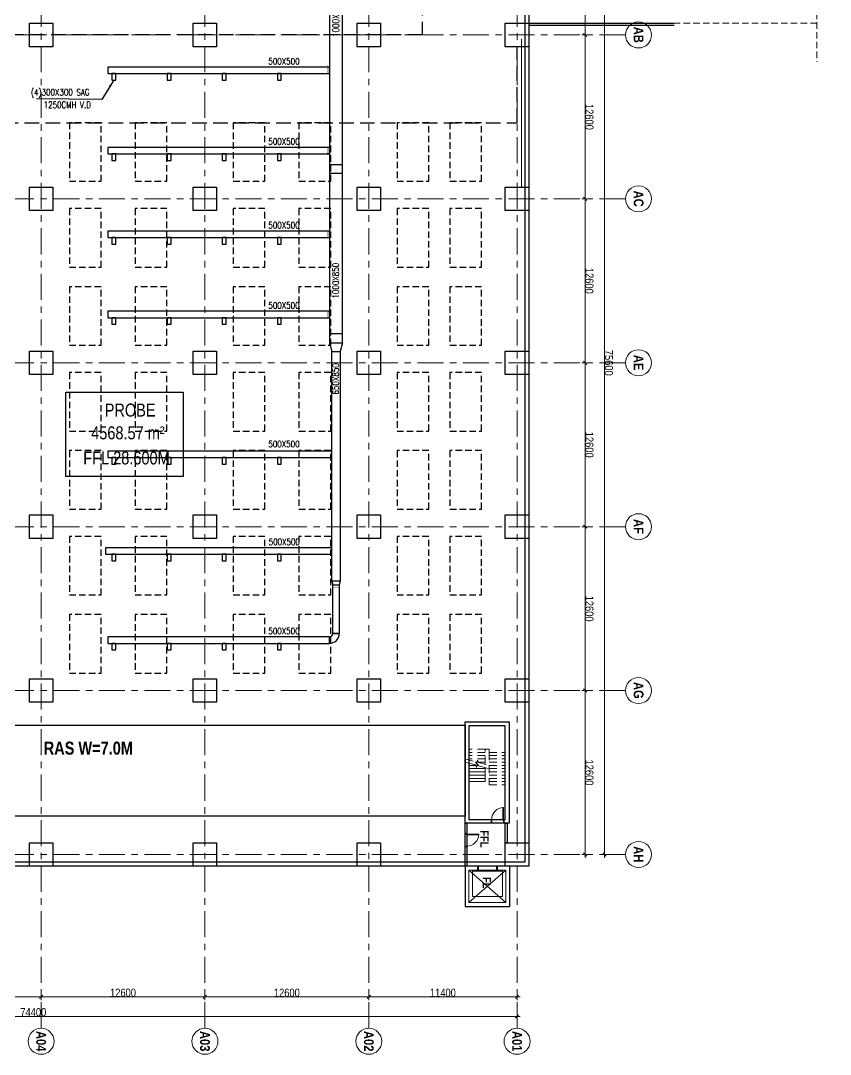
# Model space of a CAD drawing. Header units: millimetres. Extents: x 1009145 to 1153664, y -617377 to -449667.
# Drawn here: x 1091397 to 1153664, y -594551 to -515087 of the extents above; entities that cross this region are included whole.
import ezdxf
from ezdxf.enums import TextEntityAlignment as Align

# ---------------------------------------------------------------- set-up
doc = ezdxf.new("R2010")
doc.units = ezdxf.units.MM
for name, pattern in [('IDA - Grid Line', [3500, 2000, -500, 500, -500]), ('IDA - Hidden 065', [537.5, 375, -162.5]), ('IDA - Hidden 2-1', [750, 500, -250]), ('Overhead', [992.1875, 595.3125, -396.875])]:
    doc.linetypes.add(name, pattern=pattern)
doc.layers.get('0').update_dxf_attribs({"color": 2})
for name, color, linetype in [('000_CTCI_CR', 170, 'Continuous'), ('000_CTCI_CSA', 7, 'Continuous'), ('CTCI', 4, 'Continuous'), ('M-HVAC-DMPR', 230, 'Continuous'), ('MAU DUCT', 5, 'Continuous'), ('MOVING', 21, 'Continuous'), ('XFM1D40$0$M-CWTR-TEXT', 250, 'Continuous'), ('XFM1D40$0$M-PIPE-TEXT-ARROR', 250, 'Continuous')]:
    doc.layers.add(name, color=color, linetype=linetype)
doc.layers.add('A-_--------_E-', color=7, linetype='Continuous', lineweight=9, true_color=0x00a600)
for name, color, linetype, lineweight in [('A-_ANOTGRID_E', 7, 'Continuous', 9), ('A-_DOOR----_E', 7, 'Continuous', 9), ('A-_ROOMNAME_A', 7, 'Continuous', 9), ('A-_STRC----_E', 7, 'Continuous', 9), ('A-_WALL----_E', 7, 'Continuous', 9), ('A-ANOT----_D', 7, 'Continuous', 9), ('M-HAVC-VCD', 1, 'Continuous', 5)]:
    doc.layers.add(name, color=color, linetype=linetype, lineweight=lineweight)
doc.styles.add('Arial Narrow_2', font='ARIALN.TTF', dxfattribs={"height": 625})
doc.styles.add('Arial Narrow_B', font='ARIALNB.TTF', dxfattribs={"height": 750})
doc.styles.add('Arial Narrow_B_1', font='ARIALNB.TTF', dxfattribs={"height": 625})
doc.styles.add('Site Area', font='arial.ttf', dxfattribs={"width": 0.8})
doc.styles.add('XFM1D40$0$12P7-XCM2P10$0$AA-TXT', font='simplex.shx', dxfattribs={"bigfont": 'china.shx'})
doc.styles.add('XFM1D40$0$STANDARD', font='SIMPLEX', dxfattribs={"bigfont": 'BIGFONT'})
doc.dimstyles.new('XFM1D40$0$Standard', dxfattribs={"dimtxt": 0.18, "dimasz": 0.18, "dimexe": 0.18, "dimexo": 0.0625, "dimgap": 0.09, "dimtad": 0, "dimtih": 1, "dimtoh": 1, "dimdec": 4, "dimzin": 0, "dimdsep": 46, "dimtxsty": 'XFM1D40$0$STANDARD', "dimcen": 0.09, "dimadec": 0, "dimazin": 0, "dimtfac": 1, "dimtdec": 4, "dimtofl": 0, "dimtmove": 0, "dimatfit": 3, "dimfxl": 1, "dimtolj": 1, "dimtzin": 0, "dimarcsym": 0})

# ---------------------------------------------------------------- blocks, each defined once
blk = doc.blocks.new('IDA - Lift - 2500W X 2850D - Lift Shaft PL-9846512-PH1 LEVEL B1 CARPARK')
at = {"layer": 'A-_DOOR----_E', "color": 252}
for p, q in [((-735, 150), (-800, 150)), ((-800, 150), (-800, -150)), ((-735, -150), (-735, 150)), ((730, 150), (665, 150)), ((665, 150), (665, -150)), ((730, -150), (730, 150)), ((-1460, -150), (1390, -150)), ((-1460, -2650), (-1460, -150)), ((-1460, -2650), (1390, -150)), ((1390, -2650), (-1460, -150)), ((-1185, -230), (1115, -230)), ((-1185, -2180), (-1185, -230)), ((-1075, -180), (-35, -180)), ((-1075, -215), (-1075, -180)), ((-35, -215), (-1075, -215)), ((-35, -150), (-830, -150)), ((-830, -150), (-830, -160)), ((-830, -160), (-35, -160)), ((-800, -150), (-735, -150)), ((-35, -160), (-35, -150)), ((760, -150), (-35, -150)), ((-35, -150), (-35, -160)), ((-35, -160), (760, -160)), ((-35, -180), (-35, -215)), ((1005, -180), (-35, -180)), ((-35, -180), (-35, -215)), ((-35, -215), (1005, -215)), ((665, -150), (730, -150)), ((760, -160), (760, -150)), ((1005, -215), (1005, -180)), ((1115, -230), (1115, -2180)), ((1390, -150), (1390, -2650)), ((1115, -2180), (-1185, -2180)), ((1390, -2650), (-1460, -2650))]:
    blk.add_line(p, q, dxfattribs=at)
blk = doc.blocks.new('IDA - F - Single - Swing - VP - 1000L X 2200H - DOOR TYPE - FIRE RATING-9848701-PH1 LEVEL B1 CARPARK')
at = {"layer": 'A-_DOOR----_E', "color": 252}
for p, q in [((-500, 150), (-450, 150)), ((-500, -150), (-500, 150)), ((-450, 150), (-450, -150)), ((450, 150), (500, 150)), ((450, -150), (450, 150)), ((500, 150), (500, -150)), ((-450, -150), (-500, -150)), ((400, -150), (450, -150)), ((400, -1050), (400, -150)), ((400, -750), (450, -750)), ((400, -775), (450, -775)), ((425, -875), (425, -775)), ((450, -150), (450, -1050)), ((500, -150), (450, -150)), ((400, -875), (450, -875)), ((400, -900), (450, -900)), ((450, -1050), (400, -1050))]:
    blk.add_line(p, q, dxfattribs=at)
blk.add_arc((450, -150), 900, 180, 270, dxfattribs=at)
blk.add_arc((450, -150), 900, 180, 270, dxfattribs=at)
blk = doc.blocks.new('IDA - F - Single - Swing - VP - 1000L X 2200H - DOOR TYPE - FIRE RATING-9849342-PH1 LEVEL B1 CARPARK')
at = {"layer": 'A-_DOOR----_E', "color": 252}
for p, q in [((450, 975), (400, 975)), ((400, 975), (400, 75)), ((400, 825), (450, 825)), ((400, 800), (450, 800)), ((425, 800), (425, 700)), ((450, 75), (450, 975)), ((-450, 75), (-500, 75)), ((-500, 75), (-500, -75)), ((-450, -75), (-450, 75)), ((400, 700), (450, 700)), ((400, 675), (450, 675)), ((400, 75), (450, 75)), ((500, 75), (450, 75)), ((450, 75), (450, -75)), ((500, -75), (500, 75)), ((-500, -75), (-450, -75)), ((450, -75), (500, -75))]:
    blk.add_line(p, q, dxfattribs=at)
blk.add_arc((450, 75), 900, 90, 180, dxfattribs=at)
blk.add_arc((450, 75), 900, 90, 180, dxfattribs=at)
blk = doc.blocks.new('_Oblique')
at = {"color": 0, "linetype": 'ByBlock', "lineweight": -2}
blk.add_line((-0.5, -0.5), (0.5, 0.5), dxfattribs=at)
blk = doc.blocks.new('CTCI_Building shape and Grid line')
at = {"color": 252}
for points in [[(1052723, -82350), (1054523, -82350), (1054523, -84150), (1052723, -84150)], [(1065323, -82350), (1067123, -82350), (1067123, -84150), (1065323, -84150)], [(1077923, -82350), (1079723, -82350), (1079723, -84150), (1077923, -84150)], [(1090523, -82350), (1092323, -82350), (1092323, -84150), (1090523, -84150)], [(1103123, -82350), (1104923, -82350), (1104923, -84150), (1103123, -84150)], [(1115723, -82350), (1117523, -82350), (1117523, -84150), (1115723, -84150)], [(1052723, -93750), (1054523, -93750), (1054523, -95550), (1052723, -95550)], [(1065323, -93750), (1067123, -93750), (1067123, -95550), (1065323, -95550)], [(1077923, -93750), (1079723, -93750), (1079723, -95550), (1077923, -95550)], [(1090523, -93750), (1092323, -93750), (1092323, -95550), (1090523, -95550)], [(1103123, -93750), (1104923, -93750), (1104923, -95550), (1103123, -95550)], [(1115723, -93750), (1117523, -93750), (1117523, -95550), (1115723, -95550)], [(1052723, -106350), (1054523, -106350), (1054523, -108150), (1052723, -108150)], [(1065323, -106350), (1067123, -106350), (1067123, -108150), (1065323, -108150)], [(1077923, -106350), (1079723, -106350), (1079723, -108150), (1077923, -108150)], [(1090523, -106350), (1092323, -106350), (1092323, -108150), (1090523, -108150)], [(1103123, -106350), (1104923, -106350), (1104923, -108150), (1103123, -108150)], [(1115723, -106350), (1117523, -106350), (1117523, -108150), (1115723, -108150)], [(1052723, -118950), (1054523, -118950), (1054523, -120750), (1052723, -120750)], [(1065323, -118950), (1067123, -118950), (1067123, -120750), (1065323, -120750)], [(1077923, -118950), (1079723, -118950), (1079723, -120750), (1077923, -120750)], [(1090523, -118950), (1092323, -118950), (1092323, -120750), (1090523, -120750)], [(1103123, -118950), (1104923, -118950), (1104923, -120750), (1103123, -120750)], [(1115723, -118950), (1117523, -118950), (1117523, -120750), (1115723, -120750)]]:
    blk.add_lwpolyline(points, close=True, dxfattribs=at)
at = {"layer": '000_CTCI_CSA', "color": 252}
for p, q in [((1040123, -82350), (1117523, -82350)), ((1117523, -82350), (1117523, -158550)), ((1040423, -82650), (1117223, -82650)), ((1117223, -82650), (1117223, -158250))]:
    blk.add_line(p, q, dxfattribs=at)
at = {"layer": 'A-_ANOTGRID_E', "color": 252, "linetype": 'IDA - Grid Line'}
for p, q in [((1053623, -74909), (1053623, -162419)), ((1066223, -74909), (1066223, -162419)), ((1078823, -74909), (1078823, -162419)), ((1091423, -74909), (1091423, -162419)), ((1104023, -74909), (1104023, -162419)), ((1116623, -74909), (1116623, -162419)), ((1129987, -83250), (1030978, -83250)), ((1129987, -94650), (1030978, -94650)), ((1129987, -107250), (1030978, -107250)), ((1129987, -119850), (1030978, -119850))]:
    blk.add_line(p, q, dxfattribs=at)
at = {"layer": 'A-_ANOTGRID_E', "color": 252}
for centre in [(1053623, -73909), (1066223, -73909), (1078823, -73909), (1091423, -73909), (1104023, -73909), (1116623, -73909), (1130987, -83250), (1130987, -94650), (1130987, -107250), (1130987, -119850)]:
    blk.add_circle(centre, 1000, dxfattribs=at)
at = {"layer": 'A-ANOT----_D', "color": 252}
for p, q in [((1040773, -76511), (1116873, -76511)), ((1116623, -76584), (1116623, -76761)), ((1040773, -78011), (1053873, -78011)), ((1053373, -78011), (1066473, -78011)), ((1053623, -78084), (1053623, -78261)), ((1053623, -78084), (1053623, -78261)), ((1065973, -78011), (1079073, -78011)), ((1066223, -78084), (1066223, -78261)), ((1066223, -78084), (1066223, -78261)), ((1078573, -78011), (1091673, -78011)), ((1078823, -78084), (1078823, -78261)), ((1078823, -78084), (1078823, -78261)), ((1091173, -78011), (1104273, -78011)), ((1091423, -78084), (1091423, -78261)), ((1091423, -78084), (1091423, -78261)), ((1103773, -78011), (1116873, -78011)), ((1104023, -78084), (1104023, -78261)), ((1104023, -78084), (1104023, -78261)), ((1116623, -78084), (1116623, -78261)), ((1127574, -94900), (1127574, -83000)), ((1127647, -83250), (1127824, -83250)), ((1129074, -157900), (1129074, -83000)), ((1129147, -83250), (1129324, -83250)), ((1127574, -107500), (1127574, -94400)), ((1127647, -94650), (1127824, -94650)), ((1127647, -94650), (1127824, -94650)), ((1127574, -120100), (1127574, -107000)), ((1127647, -107250), (1127824, -107250)), ((1127647, -107250), (1127824, -107250)), ((1127574, -132700), (1127574, -119600)), ((1127647, -119850), (1127824, -119850)), ((1127647, -119850), (1127824, -119850))]:
    blk.add_line(p, q, dxfattribs=at)
at = {"layer": 'A-ANOT----_D', "color": 252, "xscale": 250, "yscale": 250, "zscale": 250}
for p in [(1116623, -76511), (1053623, -78011), (1066223, -78011), (1078823, -78011), (1091423, -78011), (1104023, -78011), (1116623, -78011)]:
    blk.add_blockref('_Oblique', p, dxfattribs=at)
for p, rotation in [((1053623, -78011), 180), ((1066223, -78011), 180), ((1078823, -78011), 180), ((1091423, -78011), 180), ((1104023, -78011), 180), ((1127574, -83250), 90), ((1129074, -83250), 90), ((1127574, -94650), 90), ((1127574, -94650), 270), ((1127574, -107250), 90), ((1127574, -107250), 270), ((1127574, -119850), 90), ((1127574, -119850), 270)]:
    blk.add_blockref('_Oblique', p, dxfattribs=dict(at, rotation=rotation))
at = {"layer": 'A-_ANOTGRID_E', "color": 252, "style": 'Arial Narrow_B'}
for s, p in [('AB', (1052987, -74275)), ('AC', (1065587, -74275)), ('AE', (1078211, -74275)), ('AF', (1090836, -74275)), ('AG', (1103362, -74275)), ('AH', (1115987, -74275)), ('A01', (1130191, -83622)), ('A02', (1130191, -95022)), ('A03', (1130191, -107622)), ('A04', (1130191, -120222))]:
    blk.add_text(s, height=750, dxfattribs=at).set_placement(p)
at = {"layer": 'A-ANOT----_D', "color": 252, "char_height": 625, "width": 2375.82, "attachment_point": 5, "style": 'Arial Narrow_2'}
for s, insert in [('\\A1;75600', (1078823, -76192)), ('\\A1;12600', (1059923, -77692)), ('\\A1;12600', (1072523, -77692)), ('\\A1;12600', (1085123, -77692)), ('\\A1;12600', (1097723, -77692)), ('\\A1;12600', (1110323, -77692))]:
    blk.add_mtext(s, dxfattribs=dict(at, insert=insert))
at = {"layer": 'A-ANOT----_D', "color": 252, "char_height": 625, "width": 2375.82, "attachment_point": 5, "rotation": 90, "style": 'Arial Narrow_2'}
for s, insert in [('\\A1;11400', (1127255, -88950)), ('\\A1;12600', (1127255, -100950)), ('\\A1;12600', (1127255, -113550)), ('\\A1;74400', (1128755, -120450))]:
    blk.add_mtext(s, dxfattribs=dict(at, insert=insert))
blk = doc.blocks.new('*U827')
at = {"layer": 'M-HAVC-VCD', "const_width": 5}
blk.add_lwpolyline([(-1, -120), (-1, 30), (499, 30), (499, -120)], close=True, dxfattribs=at)
at = {"layer": 'M-HAVC-VCD', "color": 9, "const_width": 5}
blk.add_lwpolyline([(49, -90), (49, 0), (449, 0), (449, -90)], close=True, dxfattribs=at)
at = {"layer": 'M-HAVC-VCD', "const_width": 5}
blk.add_lwpolyline([(-1, -45), (599, -45), (599, -121)], dxfattribs=at)

msp = doc.modelspace()

# ---------------------------------------------------------------- linework, layer by layer
at = {"color": 252}
for p, q in [((1130469.3, -515287.3), (1141651.3, -515287.3)), ((1130469.3, -515437.3), (1141651.3, -515437.3))]:
    msp.add_line(p, q, dxfattribs=at)
at = {"layer": '000_CTCI_CR', "color": 252, "linetype": 'IDA - Hidden 2-1'}
for points in [[(1097581.7, -527437.3), (1097581.7, -522937.3), (1095141.7, -522937.3), (1095141.7, -527437.3)], [(1102641.7, -527437.3), (1102641.7, -522937.3), (1100201.7, -522937.3), (1100201.7, -527437.3)], [(1110181.7, -527437.3), (1110181.7, -522937.3), (1107741.7, -522937.3), (1107741.7, -527437.3)], [(1115241.7, -527437.3), (1115241.7, -522937.3), (1112801.7, -522937.3), (1112801.7, -527437.3)], [(1122781.7, -527437.3), (1122781.7, -522937.3), (1120341.7, -522937.3), (1120341.7, -527437.3)], [(1126841.7, -527437.3), (1126841.7, -522937.3), (1124401.7, -522937.3), (1124401.7, -527437.3)], [(1097581.7, -540037.3), (1097581.7, -535537.3), (1095141.7, -535537.3), (1095141.7, -540037.3)], [(1102641.7, -540037.3), (1102641.7, -535537.3), (1100201.7, -535537.3), (1100201.7, -540037.3)], [(1110181.7, -540037.3), (1110181.7, -535537.3), (1107741.7, -535537.3), (1107741.7, -540037.3)], [(1115241.7, -540037.3), (1115241.7, -535537.3), (1112801.7, -535537.3), (1112801.7, -540037.3)], [(1122781.7, -540037.3), (1122781.7, -535537.3), (1120341.7, -535537.3), (1120341.7, -540037.3)], [(1126841.7, -540037.3), (1126841.7, -535537.3), (1124401.7, -535537.3), (1124401.7, -540037.3)], [(1097581.7, -552637.3), (1097581.7, -548137.3), (1095141.7, -548137.3), (1095141.7, -552637.3)], [(1102641.7, -552637.3), (1102641.7, -548137.3), (1100201.7, -548137.3), (1100201.7, -552637.3)], [(1110181.7, -552637.3), (1110181.7, -548137.3), (1107741.7, -548137.3), (1107741.7, -552637.3)], [(1115241.7, -552637.3), (1115241.7, -548137.3), (1112801.7, -548137.3), (1112801.7, -552637.3)], [(1122781.7, -552637.3), (1122781.7, -548137.3), (1120341.7, -548137.3), (1120341.7, -552637.3)], [(1126841.7, -552637.3), (1126841.7, -548137.3), (1124401.7, -548137.3), (1124401.7, -552637.3)], [(1097581.7, -565237.3), (1097581.7, -560737.3), (1095141.7, -560737.3), (1095141.7, -565237.3)], [(1102641.7, -565237.3), (1102641.7, -560737.3), (1100201.7, -560737.3), (1100201.7, -565237.3)], [(1110181.7, -565237.3), (1110181.7, -560737.3), (1107741.7, -560737.3), (1107741.7, -565237.3)], [(1115241.7, -565237.3), (1115241.7, -560737.3), (1112801.7, -560737.3), (1112801.7, -565237.3)], [(1122781.7, -565237.3), (1122781.7, -560737.3), (1120341.7, -560737.3), (1120341.7, -565237.3)], [(1126841.7, -565237.3), (1126841.7, -560737.3), (1124401.7, -560737.3), (1124401.7, -565237.3)]]:
    msp.add_lwpolyline(points, close=True, dxfattribs=at)
at = {"layer": '000_CTCI_CR', "color": 252, "linetype": 'IDA - Hidden 2-1', "elevation": 0}
for points in [[(1097581.7, -534037.3), (1097581.7, -529537.3), (1095141.7, -529537.3), (1095141.7, -534037.3)], [(1102641.7, -534037.3), (1102641.7, -529537.3), (1100201.7, -529537.3), (1100201.7, -534037.3)], [(1110181.7, -534037.3), (1110181.7, -529537.3), (1107741.7, -529537.3), (1107741.7, -534037.3)], [(1115241.7, -534037.3), (1115241.7, -529537.3), (1112801.7, -529537.3), (1112801.7, -534037.3)], [(1122781.7, -534037.3), (1122781.7, -529537.3), (1120341.7, -529537.3), (1120341.7, -534037.3)], [(1126841.7, -534037.3), (1126841.7, -529537.3), (1124401.7, -529537.3), (1124401.7, -534037.3)], [(1097581.7, -546637.3), (1097581.7, -542137.3), (1095141.7, -542137.3), (1095141.7, -546637.3)], [(1102641.7, -546637.3), (1102641.7, -542137.3), (1100201.7, -542137.3), (1100201.7, -546637.3)], [(1110181.7, -546637.3), (1110181.7, -542137.3), (1107741.7, -542137.3), (1107741.7, -546637.3)], [(1115241.7, -546637.3), (1115241.7, -542137.3), (1112801.7, -542137.3), (1112801.7, -546637.3)], [(1122781.7, -546637.3), (1122781.7, -542137.3), (1120341.7, -542137.3), (1120341.7, -546637.3)], [(1126841.7, -546637.3), (1126841.7, -542137.3), (1124401.7, -542137.3), (1124401.7, -546637.3)], [(1097581.7, -559237.3), (1097581.7, -554737.3), (1095141.7, -554737.3), (1095141.7, -559237.3)], [(1102641.7, -559237.3), (1102641.7, -554737.3), (1100201.7, -554737.3), (1100201.7, -559237.3)], [(1110181.7, -559237.3), (1110181.7, -554737.3), (1107741.7, -554737.3), (1107741.7, -559237.3)], [(1115241.7, -559237.3), (1115241.7, -554737.3), (1112801.7, -554737.3), (1112801.7, -559237.3)], [(1122781.7, -559237.3), (1122781.7, -554737.3), (1120341.7, -554737.3), (1120341.7, -559237.3)], [(1126841.7, -559237.3), (1126841.7, -554737.3), (1124401.7, -554737.3), (1124401.7, -559237.3)]]:
    msp.add_lwpolyline(points, close=True, dxfattribs=at)
at = {"layer": '000_CTCI_CSA', "color": 252}
msp.add_lwpolyline([(1094882.4, -543636.4), (1103904.1, -543636.4), (1103904.1, -550142.1), (1094882.4, -550142.1)], close=True, dxfattribs=at)
at = {"layer": 'A-_--------_E-', "color": 252, "linetype": 'IDA - Hidden 2-1'}
msp.add_line((1152625.6, -515287.3, 0), (1130469.3, -515287.3), dxfattribs=at)
at = {"layer": 'A-_--------_E-', "color": 252, "linetype": 'IDA - Hidden 2-1', "elevation": 0}
msp.add_lwpolyline([(1152625.6, -502289.2), (1152625.6, -509448.8), (1153663.6, -509958.8), (1151507.6, -510715.8), (1152625.6, -511460.8), (1152625.6, -518243.2)], dxfattribs=at)
at = {"layer": 'A-_STRC----_E', "color": 252, "linetype": 'Overhead'}
for p, q in [((1127119.3, -571087.3), (1125869.3, -571087.3)), ((1125869.3, -571919.9), (1125869.3, -571087.3)), ((1127119.3, -571337.3), (1125869.3, -571337.3)), ((1127119.3, -571087.3), (1127419.3, -571087.3)), ((1127119.3, -572254.8), (1127119.3, -571087.3)), ((1127419.3, -571087.3), (1127419.3, -571337.3)), ((1127419.3, -571337.3), (1128669.3, -571337.3)), ((1127419.3, -571337.3), (1127419.3, -573837.3)), ((1128669.3, -571337.3), (1128669.3, -573837.3)), ((1125627.8, -571855.2), (1126373.6, -572055)), ((1127119.3, -571587.3), (1125869.3, -571587.3)), ((1127119.3, -571837.3), (1125869.3, -571837.3)), ((1126373.6, -572055), (1126453.9, -572238.3)), ((1126494.3, -572087.3), (1126387.8, -572087.3)), ((1126453.9, -572238.3), (1126534.8, -571936.4)), ((1126534.8, -571936.4), (1126615.1, -572119.7)), ((1127119.3, -572087.3), (1126600.9, -572087.3)), ((1126615.1, -572119.7), (1127360.8, -572319.5)), ((1127419.3, -571587.3), (1128669.3, -571587.3)), ((1127419.3, -571837.3), (1128669.3, -571837.3)), ((1127419.3, -572087.3), (1128669.3, -572087.3)), ((1127419.3, -572337.3), (1128669.3, -572337.3)), ((1127419.3, -572587.3), (1128669.3, -572587.3)), ((1127419.3, -572837.3), (1128669.3, -572837.3)), ((1127419.3, -573087.3), (1128669.3, -573087.3)), ((1127419.3, -573337.3), (1128669.3, -573337.3)), ((1127419.3, -573587.3), (1128669.3, -573587.3)), ((1127419.3, -573837.3), (1128669.3, -573837.3))]:
    msp.add_line(p, q, dxfattribs=at)
at = {"layer": 'A-_STRC----_E', "color": 252}
for p, q in [((1125627.8, -572105.2), (1126373.6, -572305)), ((1126387.8, -572337.3), (1125869.3, -572337.3)), ((1127119.3, -572587.3), (1125869.3, -572587.3)), ((1127119.3, -572837.3), (1125869.3, -572837.3)), ((1126373.6, -572305), (1126453.9, -572488.3)), ((1126453.9, -572488.3), (1126534.8, -572186.4)), ((1126600.9, -572337.3), (1126494.3, -572337.3)), ((1126534.8, -572186.4), (1126615.1, -572369.7)), ((1126615.1, -572369.7), (1127360.8, -572569.5)), ((1127119.3, -572587.3), (1127119.3, -572504.8)), ((1127119.3, -572837.3), (1127119.3, -572587.3)), ((1127119.3, -573087.3), (1127119.3, -572837.3)), ((1127119.3, -573087.3), (1125869.3, -573087.3)), ((1127119.3, -573337.3), (1125869.3, -573337.3)), ((1127119.3, -573587.3), (1125869.3, -573587.3)), ((1127119.3, -573337.3), (1127119.3, -573087.3)), ((1127119.3, -573587.3), (1127119.3, -573337.3))]:
    msp.add_line(p, q, dxfattribs=at)
at = {"layer": 'A-_WALL----_E', "color": 252}
for p, q in [((1129919.3, -516487.3), (1129919.3, -527887.3)), ((1125869.3, -576487.3), (1127619.3, -576487.3))]:
    msp.add_line(p, q, dxfattribs=at)
at = {"layer": 'CTCI', "color": 252}
msp.add_lwpolyline([(1125569.3, -569237.3), (1125569.3, -576237.3), (1066869.3, -576237.3), (1066869.3, -569237.3)], close=True, dxfattribs=at)
at = {"layer": 'MAU DUCT'}
for points in [[(1116148.5, -539853.2), (1116148.5, -510782.4), (1115148.5, -510782.4), (1115148.5, -540037.3)], [(1115146.1, -526141.7), (1116148.5, -526141.7)], [(1115146.1, -526811.4), (1116148.5, -526811.4)], [(1115146.1, -539142.4), (1116148.5, -539142.4)], [(1115146.1, -539853.2), (1116148.5, -539853.2)], [(1115146.1, -539853.2), (1115322.3, -540510.7)], [(1116148.5, -539853.2), (1115972.3, -540510.7)], [(1115322.3, -540510.7), (1115972.3, -540510.7)]]:
    msp.add_lwpolyline(points, dxfattribs=at)
for points in [[(1115148.5, -518657.6), (1098106.1, -518657.6), (1098106.1, -519157.6), (1115148.5, -519157.6)], [(1098420.2, -519657.6), (1098720.2, -519657.6), (1098720.2, -519157.6), (1098420.2, -519157.6)], [(1102660.6, -519657.6), (1102960.6, -519657.6), (1102960.6, -519157.6), (1102660.6, -519157.6)], [(1106900.9, -519657.6), (1107200.9, -519657.6), (1107200.9, -519157.6), (1106900.9, -519157.6)], [(1111141.3, -519657.6), (1111441.3, -519657.6), (1111441.3, -519157.6), (1111141.3, -519157.6)], [(1115148.5, -524824.6), (1098106.1, -524824.6), (1098106.1, -525324.6), (1115148.5, -525324.6)], [(1098420.2, -525824.6), (1098720.2, -525824.6), (1098720.2, -525324.6), (1098420.2, -525324.6)], [(1102660.6, -525824.6), (1102960.6, -525824.6), (1102960.6, -525324.6), (1102660.6, -525324.6)], [(1106900.9, -525824.6), (1107200.9, -525824.6), (1107200.9, -525324.6), (1106900.9, -525324.6)], [(1111141.3, -525824.6), (1111441.3, -525824.6), (1111441.3, -525324.6), (1111141.3, -525324.6)], [(1115148.5, -531257.6), (1098106.1, -531257.6), (1098106.1, -531757.6), (1115148.5, -531757.6)], [(1098420.2, -532257.6), (1098720.2, -532257.6), (1098720.2, -531757.6), (1098420.2, -531757.6)], [(1102660.6, -532257.6), (1102960.6, -532257.6), (1102960.6, -531757.6), (1102660.6, -531757.6)], [(1106900.9, -532257.6), (1107200.9, -532257.6), (1107200.9, -531757.6), (1106900.9, -531757.6)], [(1111141.3, -532257.6), (1111441.3, -532257.6), (1111441.3, -531757.6), (1111141.3, -531757.6)], [(1115148.5, -537424.6), (1098106.1, -537424.6), (1098106.1, -537924.6), (1115148.5, -537924.6)], [(1098420.2, -538424.6), (1098720.2, -538424.6), (1098720.2, -537924.6), (1098420.2, -537924.6)], [(1102660.6, -538424.6), (1102960.6, -538424.6), (1102960.6, -537924.6), (1102660.6, -537924.6)], [(1106900.9, -538424.6), (1107200.9, -538424.6), (1107200.9, -537924.6), (1106900.9, -537924.6)], [(1111141.3, -538424.6), (1111441.3, -538424.6), (1111441.3, -537924.6), (1111141.3, -537924.6)], [(1115322.3, -540510.7), (1115972.3, -540510.7), (1115972.3, -558178.8), (1115322.3, -558178.8)], [(1115323.5, -548178.2), (1098107.2, -548178.2), (1098107.2, -548678.2), (1115323.5, -548678.2)], [(1098420.2, -549178.2), (1098720.2, -549178.2), (1098720.2, -548678.2), (1098420.2, -548678.2)], [(1102660.6, -549178.2), (1102960.6, -549178.2), (1102960.6, -548678.2), (1102660.6, -548678.2)], [(1106900.9, -549178.2), (1107200.9, -549178.2), (1107200.9, -548678.2), (1106900.9, -548678.2)], [(1111141.3, -549178.2), (1111441.3, -549178.2), (1111441.3, -548678.2), (1111141.3, -548678.2)]]:
    msp.add_lwpolyline(points, close=True, dxfattribs=at)
at = {"layer": 'MAU DUCT', "elevation": 0}
for points in [[(1115322.3, -555609.6), (1097924.2, -555609.6), (1097924.2, -556109.6), (1115322.3, -556109.6)], [(1098420.2, -556609.6), (1098720.2, -556609.6), (1098720.2, -556109.6), (1098420.2, -556109.6)], [(1102660.6, -556609.6), (1102960.6, -556609.6), (1102960.6, -556109.6), (1102660.6, -556109.6)], [(1106900.9, -556609.6), (1107200.9, -556609.6), (1107200.9, -556109.6), (1106900.9, -556109.6)], [(1111141.3, -556609.6), (1111441.3, -556609.6), (1111441.3, -556109.6), (1111141.3, -556109.6)], [(1115898.5, -562207.6), (1115398.5, -562207.6), (1115398.5, -558457), (1115898.5, -558457)], [(1115148.5, -562457.6), (1098106.1, -562457.6), (1098106.1, -562957.6), (1115148.5, -562957.6)], [(1098420.2, -563457.6), (1098720.2, -563457.6), (1098720.2, -562957.6), (1098420.2, -562957.6)], [(1102660.6, -563457.6), (1102960.6, -563457.6), (1102960.6, -562957.6), (1102660.6, -562957.6)], [(1106900.9, -563457.6), (1107200.9, -563457.6), (1107200.9, -562957.6), (1106900.9, -562957.6)], [(1111141.3, -563457.6), (1111441.3, -563457.6), (1111441.3, -562957.6), (1111141.3, -562957.6)]]:
    msp.add_lwpolyline(points, close=True, dxfattribs=at)
for points in [[(1115323.5, -558177.1), (1115398.5, -558457)], [(1115398.5, -558457), (1115898.5, -558457)], [(1115973.5, -558177.1), (1115898.5, -558457)], [(1115398.5, -562207.6), (1115898.5, -562207.6)]]:
    msp.add_lwpolyline(points, dxfattribs=at)
at = {"layer": 'MAU DUCT'}
for radius in [250, 750]:
    msp.add_arc((1115148.5, -562207.6, 0), radius, 270, 0, dxfattribs=at)
at = {"layer": 'MOVING', "color": 252, "linetype": 'IDA - Hidden 065', "ltscale": 3}
for points in [[(1130069.3, -503887.3), (1122269.3, -503887.3), (1122269.3, -516187.3), (1062069.3, -516187.3)], [(1062669.3, -522937.3), (1129569.3, -522937.3), (1129569.3, -517087.3)]]:
    msp.add_lwpolyline(points, dxfattribs=at)
at = {"layer": 'MOVING', "color": 252}
for points in [[(1128969.3, -576787.3), (1125569.3, -576787.3), (1125569.3, -568987.3), (1128969.3, -568987.3)], [(1128669.3, -569287.3), (1125869.3, -569287.3), (1125869.3, -576487.3), (1128669.3, -576487.3)], [(1125719.3, -576787.3), (1125719.3, -580087.3), (1125569.3, -580087.3), (1125569.3, -576787.3)], [(1128819.3, -576787.3), (1128819.3, -578287.3), (1128669.3, -578287.3), (1128669.3, -576787.3)], [(1129019.3, -580087.3), (1125569.3, -580087.3), (1125569.3, -583187.3), (1129019.3, -583187.3)]]:
    msp.add_lwpolyline(points, close=True, dxfattribs=at)

# ---------------------------------------------------------------- block references
at = {"layer": 'A-_DOOR----_E', "color": 252, "lineweight": 9, "xscale": -1}
for name, p, rotation in [('IDA - F - Single - Swing - VP - 1000L X 2200H - DOOR TYPE - FIRE RATING-9848701-PH1 LEVEL B1 CARPARK', (1128069.3, -576637.3), 180), ('IDA - F - Single - Swing - VP - 1000L X 2200H - DOOR TYPE - FIRE RATING-9849342-PH1 LEVEL B1 CARPARK', (1125644.3, -578087.3), 270)]:
    msp.add_blockref(name, p, dxfattribs=dict(at, rotation=rotation))
at = {"layer": 'A-_DOOR----_E', "color": 252, "lineweight": 9}
msp.add_blockref('IDA - Lift - 2500W X 2850D - Lift Shaft PL-9846512-PH1 LEVEL B1 CARPARK', (1127329.6, -580237.3), dxfattribs=at)
at = {"layer": 'M-HVAC-DMPR', "xscale": -1, "rotation": 270}
for p in [(1115058.9, -519157), (1115058.9, -525324), (1115058.9, -531757), (1115058.9, -537924), (1115233.9, -548677.6), (1115232.7, -556109, 0)]:
    msp.add_blockref('*U827', p, dxfattribs=at)
at = {"layer": 'M-HVAC-DMPR', "xscale": -1}
msp.add_blockref('*U827', (1115897.9, -558546.7, 0), dxfattribs=at)

# ---------------------------------------------------------------- texts
at = {"layer": '000_CTCI_CSA', "color": 252, "char_height": 1000, "attachment_point": 1, "style": 'Site Area'}
for s, insert, width in [('PROBE', (1097860.9, -544523.7), 3860.533), ('4568.57 m²', (1096819.6, -546271.9), 8442.511), ('FFL 28.600M', (1096214.4, -548204.2), 6878.989)]:
    msp.add_mtext(s, dxfattribs=dict(at, insert=insert, width=width))
at = {"layer": 'A-_ROOMNAME_A', "color": 252, "char_height": 625, "width": 1863.923, "attachment_point": 1, "rotation": 270, "style": 'Arial Narrow_B_1'}
for s, insert in [('FFL', (1127385, -577337.5)), ('FL', (1127556.2, -580922))]:
    msp.add_mtext(s, dxfattribs=dict(at, insert=insert))
at = {"layer": 'XFM1D40$0$M-CWTR-TEXT', "color": 7, "style": 'XFM1D40$0$12P7-XCM2P10$0$AA-TXT', "width": 0.8}
for s, p in [('1000X1000', (1115635.1, -516328.6)), ('1000X850', (1115622.8, -536449.6)), ('650X850', (1115622.8, -543825.5))]:
    msp.add_text(s, height=500, rotation=90, dxfattribs=at).set_placement(p, align=Align.MIDDLE_LEFT)
for s, p in [('500X500', (1110446.9, -518208.8, 0)), ('(4)300X300 SAG ', (1092184.7, -520591.5)), ('1250CMH V.D', (1093165.2, -521558.1)), ('500X500', (1110446.9, -524375.8, 0)), ('500X500', (1110446.9, -530808.8, 0)), ('500X500', (1110446.9, -536975.8, 0)), ('500X500', (1110446.9, -547632.2, 0)), ('500X500', (1110469.2, -555160.8, 0)), ('500X500', (1110446.9, -562008.8, 0))]:
    msp.add_text(s, height=500, dxfattribs=at).set_placement(p, align=Align.MIDDLE_LEFT)

# ---------------------------------------------------------------- leaders
at = {"layer": 'XFM1D40$0$M-PIPE-TEXT-ARROR', "color": 7}
msp.add_leader([(1098521.1, -519727.4, 0), (1097636.3, -521149.5, 0), (1092616.1, -521100.3, 0)], dimstyle='XFM1D40$0$Standard', override={"dimasz": 500}, dxfattribs=at)

# ---------------------------------------------------------------- next in the draw order: texts
at = {"layer": 'CTCI', "color": 252, "lineweight": 53, "insert": (1093169.1, -570512.2), "char_height": 1000, "attachment_point": 1, "style": 'Site Area', "bg_fill": 3, "box_fill_scale": 1.5, "bg_fill_color": 256, "bg_fill_transparency": 0}
msp.add_mtext_dynamic_manual_height_columns('{\\fArial|b1|i0|c0|p34;RAS W=7.0M}', width=7037.999, gutter_width=24254.8, heights=[0], dxfattribs=at)

# ---------------------------------------------------------------- next in the draw order: block references
at = {"layer": '000_CTCI_CSA', "color": 252, "rotation": 270}
msp.add_blockref('CTCI_Building shape and Grid line', (1212818.9, 537435.8), dxfattribs=at)

doc.saveas('drawing.dxf')
